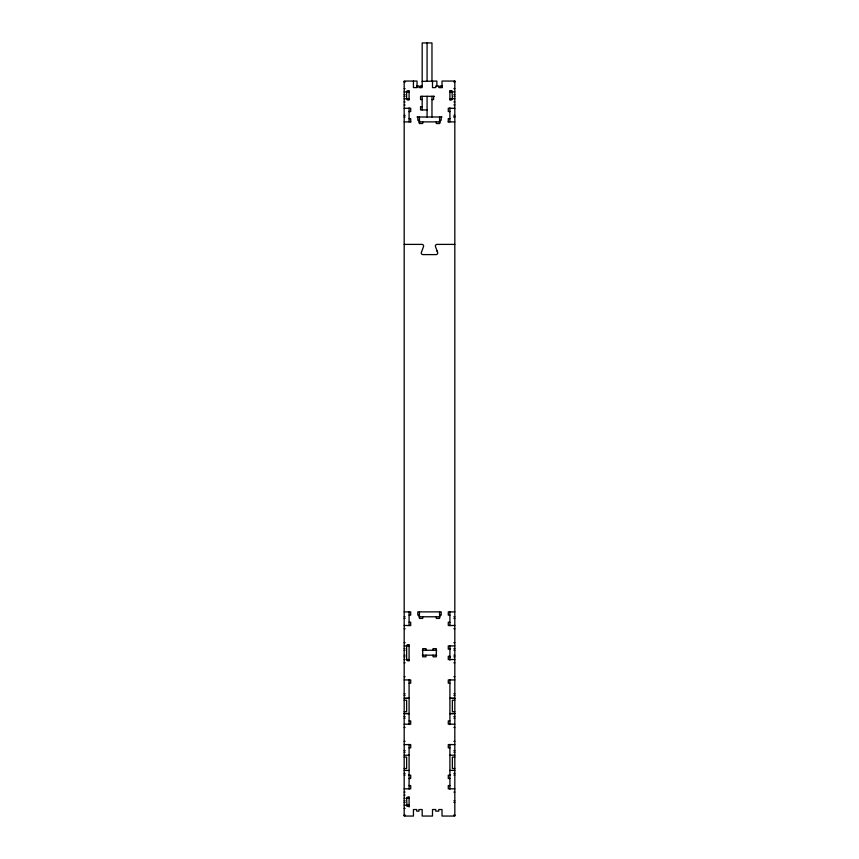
<?xml version="1.0" encoding="UTF-8"?>
<svg xmlns="http://www.w3.org/2000/svg" width="859" height="859" viewBox="0 0 859 859"><rect width="100%" height="100%" fill="white"/><g stroke="black" fill="none" stroke-linecap="round" stroke-linejoin="round"><path stroke-width="1.29" d="M422.703 121.892L422.703 123.524L419.439 123.524L419.439 120.26L417.807 120.26L417.807 116.996M436.318 121.892L436.318 123.524L439.583 123.524L439.583 120.26L441.215 120.26L441.215 116.996M454.819 244.396L437.016 244.396A1.632 1.632 0 0 0 435.481 246.587L437.714 252.675A1.632 1.632 0 0 1 436.104 254.597L422.896 254.597A1.632 1.632 0 0 1 421.286 252.675L423.519 246.587A1.632 1.632 0 0 0 421.984 244.396L404.181 244.396M454.819 81.057L442.02 81.057L442.02 87.597L438.756 87.597L438.756 85.964L435.76 85.964L435.76 87.597L432.496 87.597L432.496 81.057M453.896 81.422L454.819 81.422M404.181 81.53L405.104 81.53M404.181 82.153L405.104 82.153M453.896 82.045L454.819 82.045M422.284 85.964L420.298 85.964L420.298 87.597M453.896 88.584L454.819 88.584M404.181 88.681L405.104 88.681M449.912 91.849L454.819 91.849M404.181 91.945L409.088 91.945M404.181 94.673L405.104 94.673M453.896 94.576L454.819 94.576M404.181 96.305L405.104 96.305M434.429 96.305L420.545 96.305L420.545 99.569L422.177 99.569M453.896 96.208L454.819 96.208M449.912 98.656L454.819 98.656M404.181 98.753L409.088 98.753A1.224 1.224 0 0 1 407.864 99.977A1.224 1.224 0 0 1 406.629 98.753L406.629 91.752M431.97 99.569L433.612 99.569L433.612 96.305M404.181 102.017L405.104 102.017M453.896 101.92L454.819 101.92M453.896 104.916L454.819 104.916M404.181 105.013L405.104 105.013M422.177 106.645L420.545 106.645L420.545 109.92L427.073 109.92M404.181 108.288L410.72 108.288L410.72 111.552L409.088 111.552M454.819 108.288L448.28 108.288L448.28 111.552L449.912 111.552M453.896 115.256L454.819 115.256M404.181 115.364L405.104 115.364M453.896 116.888L454.819 116.888M404.17 116.996L405.104 116.996M416.98 116.996L442.02 116.996M453.896 116.996L454.83 116.996M409.088 118.628L410.72 118.628L410.72 121.892M449.912 118.628L448.28 118.628L448.28 121.892M404.17 121.892L410.849 121.892M418.816 121.892L440.184 121.892M448.151 121.892L454.83 121.892M404.17 611.887L410.72 611.887L410.72 615.151L409.088 615.151M454.83 611.887L448.28 611.887L448.28 615.151L449.912 615.151M419.439 615.151L417.807 615.151L417.807 611.887L441.215 611.887L441.215 615.151L439.583 615.151M404.17 616.783L405.104 616.783M418.816 616.783L440.184 616.783M453.896 616.783L454.83 616.783M404.181 618.416L405.104 618.416M453.896 618.416L454.819 618.416M409.088 622.227L410.72 622.227L410.72 625.502L404.181 625.502M449.912 622.227L448.28 622.227L448.28 625.502L454.819 625.502M404.181 628.767L405.104 628.767M453.896 628.767L454.819 628.767M404.181 642.65L405.104 642.65M453.896 642.65L454.819 642.65M404.181 645.914L409.088 645.914A1.224 1.224 0 0 0 407.864 644.69A1.224 1.224 0 0 0 406.629 645.914L406.629 659.529A1.224 1.224 0 0 0 407.864 660.754A1.224 1.224 0 0 0 409.088 659.529L406.629 659.529M454.819 645.914L448.28 645.914L448.28 649.179L449.912 649.179M404.181 648.631L404.954 648.631M449.912 648.631L450.524 648.631M453.896 648.631L454.819 648.631M404.181 650.274L405.008 650.274M422.295 650.274L436.726 650.274M453.896 650.274L454.83 650.274M404.181 655.17L405.008 655.17M422.295 655.17L436.726 655.17M453.896 655.17L454.83 655.17M449.912 656.255L448.28 656.255L448.28 659.529L454.819 659.529M404.181 656.802L404.954 656.802M449.912 656.802L450.524 656.802M453.896 656.802L454.819 656.802M404.181 659.529L405.104 659.529M404.181 662.794L405.104 662.794M453.896 662.794L454.819 662.794M404.181 676.677L405.104 676.677M453.896 676.677L454.819 676.677M404.181 679.941L410.72 679.941L410.72 683.206L409.088 683.206M454.819 679.941L448.28 679.941L448.28 683.206L449.912 683.206M404.181 693.696L405.104 693.696M453.896 693.696L454.819 693.696M404.181 695.339L405.104 695.339M453.896 695.339L454.819 695.339M404.181 700.235L406.629 700.235L406.629 711.671L404.181 711.671M454.819 700.235L452.371 700.235L452.371 711.671L454.819 711.671M404.181 713.528L409.088 713.528M449.912 713.528L454.819 713.528M404.181 713.604L409.088 713.604M449.912 713.604L454.819 713.604M404.181 716.567L405.104 716.567M453.896 716.567L454.819 716.567M404.181 718.199L405.104 718.199M453.896 718.199L454.819 718.199M409.088 720.905L410.72 720.905L410.72 724.18L404.181 724.18M449.912 720.905L448.28 720.905L448.28 724.18L454.819 724.18M404.181 727.444L405.104 727.444M453.896 727.444L454.819 727.444M404.181 741.328L405.104 741.328M453.896 741.328L454.819 741.328M404.181 744.592L410.72 744.592L410.72 747.856L409.088 747.856M454.819 744.592L448.28 744.592L448.28 747.856L449.912 747.856M404.181 750.573L405.104 750.573M453.896 750.573L454.819 750.573M404.181 752.205L405.104 752.205M453.896 752.205L454.819 752.205M404.181 755.233L409.088 755.233M449.912 755.233L454.819 755.168M404.181 757.101L406.629 757.101L406.629 768.537L404.181 768.537M454.819 757.101L452.371 757.101L452.371 768.537L454.819 768.537M404.181 770.405L409.088 770.469M449.912 770.405L454.819 770.405M404.181 773.433L405.104 773.433M453.896 773.433L454.819 773.433M404.181 775.065L405.104 775.065M408.476 775.065L409.088 775.065M449.912 775.065L450.524 775.065M453.896 775.065L454.819 775.065M409.088 775.215L410.72 775.215L410.72 778.479L409.088 778.479M449.912 775.215L448.28 775.215L448.28 778.479L449.912 778.479M409.088 785.566L410.72 785.566L410.72 788.83L404.181 788.83M449.912 785.566L448.28 785.566L448.28 788.83L454.819 788.83M404.181 792.095L405.104 792.095M453.896 792.095L454.819 792.095M404.181 795.09L405.104 795.09M404.181 798.355L405.104 798.355M406.629 798.355L409.088 798.355A1.224 1.224 0 0 0 407.864 797.131A1.224 1.224 0 0 0 406.629 798.355L406.994 806.096M404.181 800.803L405.104 800.803M453.896 800.803L454.819 800.803M404.181 802.435L405.104 802.435M453.896 802.435L454.819 802.435M404.181 805.162L405.104 805.162M405.867 805.162L409.088 805.162M404.181 808.426L405.104 808.426M404.181 814.966L405.104 814.966M453.896 814.966L454.819 814.966M404.181 815.578L405.104 815.578M453.896 815.578L454.819 815.578M452.006 91.011L452.371 98.753A1.224 1.224 0 0 1 451.136 99.977A1.224 1.224 0 0 1 449.912 98.753M408.723 91.011L409.088 91.752M437.392 251.762L437.124 251.021M422.177 81.369L436.877 81.057L436.877 85.964M454.819 80.961L454.819 816.05L442.02 816.05L442.02 809.522L438.756 809.522L438.756 811.154L435.76 811.154L435.76 809.522L432.496 809.522L432.496 816.05L422.177 816.05L422.177 809.522L418.913 809.522L418.913 811.154L416.701 811.154L416.701 809.522L413.437 809.522L413.437 816.05L404.181 816.05L404.181 81.057L417.023 81.057L417.023 87.597M449.912 90.624L449.912 100.084M449.912 107.89L449.912 121.892M449.912 611.887L449.912 625.706M449.912 645.506L449.912 660.141M449.912 679.941L449.912 724.588M449.912 744.388L449.912 789.034M442.342 87.597L442.342 85.964L440.141 85.964L440.141 87.597M439.572 116.996L439.583 123.524M439.572 611.887L439.583 618.416L436.318 618.416L436.318 616.783M433.054 650.274L433.054 648.631L436.318 648.631L436.318 656.802L433.054 656.802L433.054 655.17M431.97 81.057L431.97 42.95L422.177 42.95L422.177 87.597L418.913 87.597L418.913 85.964L416.701 85.964L416.701 87.597L413.437 87.597L413.437 81.057M431.97 96.305L431.97 116.996M427.073 42.95L427.073 81.057M427.073 96.305L427.073 116.996M425.978 650.274L425.978 648.631L422.703 648.631L422.703 656.802L425.978 656.802L425.978 655.17M422.703 616.783L422.703 618.416L419.439 618.416L419.428 611.887M422.177 96.305L422.177 109.92M419.428 116.996L419.439 123.524M409.088 90.721L409.088 99.977M409.088 107.89L409.088 121.892M409.088 611.887L409.088 625.706M409.088 644.69L409.088 660.958M409.088 679.856L409.088 724.588M409.088 744.388L409.088 789.034M409.088 796.722L409.088 806.998M449.837 91.73A1.246 1.246 0 0 1 451.909 91.108M406.554 91.73A1.246 1.246 0 0 1 408.626 91.108M409.163 805.377A1.246 1.246 0 0 1 407.091 806.01M409.088 698.303L404.181 698.303L409.088 698.367M454.819 698.303L449.912 698.303L454.819 698.367"/></g></svg>
